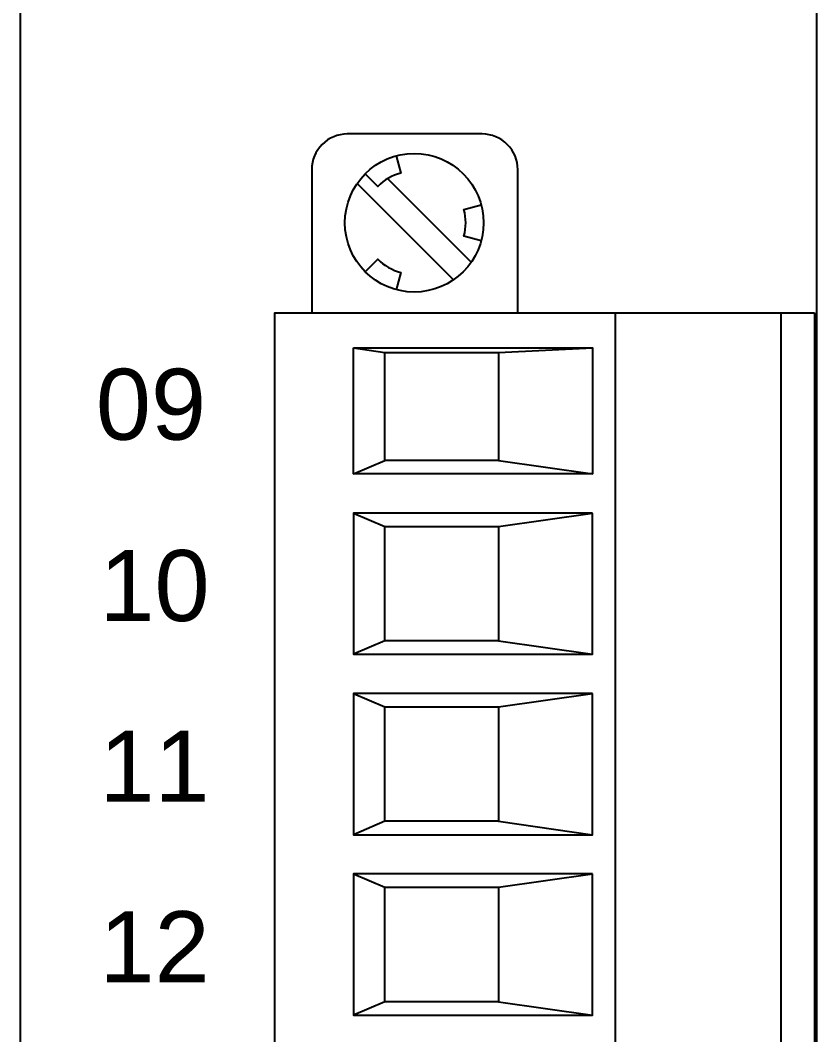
# Model space of a CAD drawing. Extents: x 1 to 47, y 1 to 35.
# Drawn here: x 38.497 to 39.383, y 13.424 to 14.548 of the extents above; entities that cross this region are included whole.
import ezdxf

# ---------------------------------------------------------------- set-up
doc = ezdxf.new("R2010")
doc.units = 0
doc.header["$MEASUREMENT"] = 0
for name, color, linetype in [('9_02__1__21_UNIVERSAL_BINA', 7, 'CONTINUOUS'), ('9_03__2__42_UNIVERSAL_BINA', 7, 'CONTINUOUS'), ('9_04__3__63_UNIVERSAL_BINA', 7, 'CONTINUOUS'), ('9_05__4__84_UNIVERSAL_BINA', 7, 'CONTINUOUS'), ('9_06__5__21_UNIVERSAL_BINA', 7, 'CONTINUOUS'), ('9_07__6__21_UNIVERSAL_BINA', 7, 'CONTINUOUS'), ('9_08__7__21_UNIVERSAL_BINA', 7, 'CONTINUOUS'), ('9_09__8__42_UNIVERSAL_BINA', 7, 'CONTINUOUS'), ('9_10__9__42_UNIVERSAL_BINA', 7, 'CONTINUOUS'), ('9_11__A__63_UNIVERSAL_BINA', 7, 'CONTINUOUS'), ('9_12__B__12_ELECTROMECHANI', 7, 'CONTINUOUS'), ('9_13__C__24_ELECTROMECHANI', 7, 'CONTINUOUS'), ('9_14__D__36_ELECTROMECHANI', 7, 'CONTINUOUS'), ('9_15__E__48_ELECTROMECHANI', 7, 'CONTINUOUS')]:
    doc.layers.add(name, color=color, linetype=linetype)
doc.styles.add('ARIAL', font='arial.ttf')

msp = doc.modelspace()

# ---------------------------------------------------------------- linework, layer by layer
at = {"layer": '9_02__1__21_UNIVERSAL_BINA'}
for points in [[(39.627, 17.049), (39.222, 17.0632), (38.82, 17.0491, 0.404026), (38.782, 17.0098), (38.782, 16.8972, -0.409111), (38.6659, 16.7791), (38.5739, 16.7775, 0.409111), (38.4965, 16.6987), (38.4965, 10.1436, 0.409111), (38.5739, 10.0649), (38.6659, 10.0633, -0.409111), (38.782, 9.9452), (38.782, 9.8325, 0.404026), (38.82, 9.7932), (39.222, 9.7791), (39.627, 9.7933, 0.404026)], [(39.4569, 10.056, -0.409111), (39.3795, 10.1348), (39.3795, 16.7075, -0.409111), (39.4569, 16.7863)], [(39.0479, 14.2239), (39.0479, 14.3829, 0.414214), (39.0086, 14.4223), (38.859, 14.4223, 0.414214), (38.8196, 14.3829), (38.8196, 14.2239)], [(38.9133, 14.398), (38.9184, 14.379, 0.131652), (38.8928, 14.3642), (38.8789, 14.3782)], [(39.0073, 14.304), (38.9883, 14.3091, 0.131652), (38.9883, 14.3387), (39.0073, 14.3437)], [(38.8789, 14.2696), (38.8928, 14.2835, 0.131652), (38.9184, 14.2687), (38.9133, 14.2497)]]:
    msp.add_lwpolyline(points, format="xyb", dxfattribs=at)
for points in [[(38.9037, 14.3728), (38.9963, 14.2802)], [(38.9768, 14.2607), (38.87, 14.3675)], [(39.1564, 12.6239), (39.1564, 14.2239)], [(39.3396, 14.2239), (39.3396, 12.6239)], [(38.8657, 14.1852), (38.9005, 14.18)], [(39.0265, 14.18), (39.1308, 14.1852)], [(38.8657, 14.0456), (38.9005, 14.0605)], [(39.0265, 14.0605), (39.1308, 14.0456)], [(38.8657, 14.0021), (38.9005, 13.9873)], [(39.0265, 13.9873), (39.1308, 14.0021)], [(38.9005, 13.8605), (38.8657, 13.8456)], [(39.0265, 13.8605), (39.1308, 13.8456)], [(38.8657, 13.8021), (38.9005, 13.7873)], [(39.0265, 13.7873), (39.1308, 13.8021)], [(38.9005, 13.6605), (38.8657, 13.6456)], [(39.0265, 13.6605), (39.1308, 13.6456)], [(38.8657, 13.6021), (38.9005, 13.5873)], [(39.0265, 13.5873), (39.1308, 13.6021)], [(38.9005, 13.4605), (38.8657, 13.4456)], [(39.0265, 13.4605), (39.1308, 13.4456)]]:
    msp.add_lwpolyline(points, dxfattribs=at)
for points in [[(39.3769, 14.2239), (39.3769, 12.6239), (38.7785, 12.6239), (38.7785, 14.2239)], [(38.8657, 14.1852), (39.1308, 14.1852), (39.1308, 14.0456), (38.8657, 14.0456)], [(38.9005, 14.18), (39.0265, 14.18), (39.0265, 14.0605), (38.9005, 14.0605)], [(39.1308, 14.0021), (38.8657, 14.0021), (38.8657, 13.8456), (39.1308, 13.8456)], [(38.9005, 13.9873), (39.0265, 13.9873), (39.0265, 13.8605), (38.9005, 13.8605)], [(39.1308, 13.8021), (38.8657, 13.8021), (38.8657, 13.6456), (39.1308, 13.6456)], [(38.9005, 13.7873), (39.0265, 13.7873), (39.0265, 13.6605), (38.9005, 13.6605)], [(39.1308, 13.6021), (38.8657, 13.6021), (38.8657, 13.4456), (39.1308, 13.4456)], [(38.9005, 13.5873), (39.0265, 13.5873), (39.0265, 13.4605), (38.9005, 13.4605)]]:
    msp.add_lwpolyline(points, close=True, dxfattribs=at)
msp.add_circle((38.9332, 14.3239), 0.0768, dxfattribs=at)
at = {"layer": '9_03__2__42_UNIVERSAL_BINA'}
for points in [[(39.627, 17.049), (39.222, 17.0632), (38.82, 17.0491, 0.404026), (38.782, 17.0098), (38.782, 16.8972, -0.409111), (38.6659, 16.7791), (38.5739, 16.7775, 0.409111), (38.4965, 16.6987), (38.4965, 10.1436, 0.409111), (38.5739, 10.0649), (38.6659, 10.0633, -0.409111), (38.782, 9.9452), (38.782, 9.8325, 0.404026), (38.82, 9.7932), (39.222, 9.7791), (39.627, 9.7933, 0.404026)], [(39.4569, 10.056, -0.409111), (39.3795, 10.1348), (39.3795, 16.7075, -0.409111), (39.4569, 16.7863)], [(39.0479, 14.2239), (39.0479, 14.3829, 0.414214), (39.0086, 14.4223), (38.859, 14.4223, 0.414214), (38.8196, 14.3829), (38.8196, 14.2239)], [(38.9133, 14.398), (38.9184, 14.379, 0.131652), (38.8928, 14.3642), (38.8789, 14.3782)], [(39.0073, 14.304), (38.9883, 14.3091, 0.131652), (38.9883, 14.3387), (39.0073, 14.3437)], [(38.8789, 14.2696), (38.8928, 14.2835, 0.131652), (38.9184, 14.2687), (38.9133, 14.2497)]]:
    msp.add_lwpolyline(points, format="xyb", dxfattribs=at)
for points in [[(38.9037, 14.3728), (38.9963, 14.2802)], [(38.9768, 14.2607), (38.87, 14.3675)], [(39.1564, 12.6239), (39.1564, 14.2239)], [(39.3396, 14.2239), (39.3396, 12.6239)], [(38.8657, 14.1852), (38.9005, 14.18)], [(39.0265, 14.18), (39.1308, 14.1852)], [(38.8657, 14.0456), (38.9005, 14.0605)], [(39.0265, 14.0605), (39.1308, 14.0456)], [(38.8657, 14.0021), (38.9005, 13.9873)], [(39.0265, 13.9873), (39.1308, 14.0021)], [(38.9005, 13.8605), (38.8657, 13.8456)], [(39.0265, 13.8605), (39.1308, 13.8456)], [(38.8657, 13.8021), (38.9005, 13.7873)], [(39.0265, 13.7873), (39.1308, 13.8021)], [(38.9005, 13.6605), (38.8657, 13.6456)], [(39.0265, 13.6605), (39.1308, 13.6456)], [(38.8657, 13.6021), (38.9005, 13.5873)], [(39.0265, 13.5873), (39.1308, 13.6021)], [(38.9005, 13.4605), (38.8657, 13.4456)], [(39.0265, 13.4605), (39.1308, 13.4456)]]:
    msp.add_lwpolyline(points, dxfattribs=at)
for points in [[(39.3769, 14.2239), (39.3769, 12.6239), (38.7785, 12.6239), (38.7785, 14.2239)], [(38.8657, 14.1852), (39.1308, 14.1852), (39.1308, 14.0456), (38.8657, 14.0456)], [(38.9005, 14.18), (39.0265, 14.18), (39.0265, 14.0605), (38.9005, 14.0605)], [(39.1308, 14.0021), (38.8657, 14.0021), (38.8657, 13.8456), (39.1308, 13.8456)], [(38.9005, 13.9873), (39.0265, 13.9873), (39.0265, 13.8605), (38.9005, 13.8605)], [(39.1308, 13.8021), (38.8657, 13.8021), (38.8657, 13.6456), (39.1308, 13.6456)], [(38.9005, 13.7873), (39.0265, 13.7873), (39.0265, 13.6605), (38.9005, 13.6605)], [(39.1308, 13.6021), (38.8657, 13.6021), (38.8657, 13.4456), (39.1308, 13.4456)], [(38.9005, 13.5873), (39.0265, 13.5873), (39.0265, 13.4605), (38.9005, 13.4605)]]:
    msp.add_lwpolyline(points, close=True, dxfattribs=at)
msp.add_circle((38.9332, 14.3239), 0.0768, dxfattribs=at)
at = {"layer": '9_04__3__63_UNIVERSAL_BINA'}
for points in [[(39.627, 17.049), (39.222, 17.0632), (38.82, 17.0491, 0.404026), (38.782, 17.0098), (38.782, 16.8972, -0.409111), (38.6659, 16.7791), (38.5739, 16.7775, 0.409111), (38.4965, 16.6987), (38.4965, 10.1436, 0.409111), (38.5739, 10.0649), (38.6659, 10.0633, -0.409111), (38.782, 9.9452), (38.782, 9.8325, 0.404026), (38.82, 9.7932), (39.222, 9.7791), (39.627, 9.7933, 0.404026)], [(39.4569, 10.056, -0.409111), (39.3795, 10.1348), (39.3795, 16.7075, -0.409111), (39.4569, 16.7863)], [(39.0479, 14.2239), (39.0479, 14.3829, 0.414214), (39.0086, 14.4223), (38.859, 14.4223, 0.414214), (38.8196, 14.3829), (38.8196, 14.2239)], [(38.9133, 14.398), (38.9184, 14.379, 0.131652), (38.8928, 14.3642), (38.8789, 14.3782)], [(39.0073, 14.304), (38.9883, 14.3091, 0.131652), (38.9883, 14.3387), (39.0073, 14.3437)], [(38.8789, 14.2696), (38.8928, 14.2835, 0.131652), (38.9184, 14.2687), (38.9133, 14.2497)]]:
    msp.add_lwpolyline(points, format="xyb", dxfattribs=at)
for points in [[(38.9037, 14.3728), (38.9963, 14.2802)], [(38.9768, 14.2607), (38.87, 14.3675)], [(39.1564, 12.6239), (39.1564, 14.2239)], [(39.3396, 14.2239), (39.3396, 12.6239)], [(38.8657, 14.1852), (38.9005, 14.18)], [(39.0265, 14.18), (39.1308, 14.1852)], [(38.8657, 14.0456), (38.9005, 14.0605)], [(39.0265, 14.0605), (39.1308, 14.0456)], [(38.8657, 14.0021), (38.9005, 13.9873)], [(39.0265, 13.9873), (39.1308, 14.0021)], [(38.9005, 13.8605), (38.8657, 13.8456)], [(39.0265, 13.8605), (39.1308, 13.8456)], [(38.8657, 13.8021), (38.9005, 13.7873)], [(39.0265, 13.7873), (39.1308, 13.8021)], [(38.9005, 13.6605), (38.8657, 13.6456)], [(39.0265, 13.6605), (39.1308, 13.6456)], [(38.8657, 13.6021), (38.9005, 13.5873)], [(39.0265, 13.5873), (39.1308, 13.6021)], [(38.9005, 13.4605), (38.8657, 13.4456)], [(39.0265, 13.4605), (39.1308, 13.4456)]]:
    msp.add_lwpolyline(points, dxfattribs=at)
for points in [[(39.3769, 14.2239), (39.3769, 12.6239), (38.7785, 12.6239), (38.7785, 14.2239)], [(38.8657, 14.1852), (39.1308, 14.1852), (39.1308, 14.0456), (38.8657, 14.0456)], [(38.9005, 14.18), (39.0265, 14.18), (39.0265, 14.0605), (38.9005, 14.0605)], [(39.1308, 14.0021), (38.8657, 14.0021), (38.8657, 13.8456), (39.1308, 13.8456)], [(38.9005, 13.9873), (39.0265, 13.9873), (39.0265, 13.8605), (38.9005, 13.8605)], [(39.1308, 13.8021), (38.8657, 13.8021), (38.8657, 13.6456), (39.1308, 13.6456)], [(38.9005, 13.7873), (39.0265, 13.7873), (39.0265, 13.6605), (38.9005, 13.6605)], [(39.1308, 13.6021), (38.8657, 13.6021), (38.8657, 13.4456), (39.1308, 13.4456)], [(38.9005, 13.5873), (39.0265, 13.5873), (39.0265, 13.4605), (38.9005, 13.4605)]]:
    msp.add_lwpolyline(points, close=True, dxfattribs=at)
msp.add_circle((38.9332, 14.3239), 0.0768, dxfattribs=at)
at = {"layer": '9_05__4__84_UNIVERSAL_BINA'}
for points in [[(39.627, 17.049), (39.222, 17.0632), (38.82, 17.0491, 0.404026), (38.782, 17.0098), (38.782, 16.8972, -0.409111), (38.6659, 16.7791), (38.5739, 16.7775, 0.409111), (38.4965, 16.6987), (38.4965, 10.1436, 0.409111), (38.5739, 10.0649), (38.6659, 10.0633, -0.409111), (38.782, 9.9452), (38.782, 9.8325, 0.404026), (38.82, 9.7932), (39.222, 9.7791), (39.627, 9.7933, 0.404026)], [(39.4569, 10.056, -0.409111), (39.3795, 10.1348), (39.3795, 16.7075, -0.409111), (39.4569, 16.7863)], [(39.0479, 14.2239), (39.0479, 14.3829, 0.414214), (39.0086, 14.4223), (38.859, 14.4223, 0.414214), (38.8196, 14.3829), (38.8196, 14.2239)], [(38.9133, 14.398), (38.9184, 14.379, 0.131652), (38.8928, 14.3642), (38.8789, 14.3782)], [(39.0073, 14.304), (38.9883, 14.3091, 0.131652), (38.9883, 14.3387), (39.0073, 14.3437)], [(38.8789, 14.2696), (38.8928, 14.2835, 0.131652), (38.9184, 14.2687), (38.9133, 14.2497)]]:
    msp.add_lwpolyline(points, format="xyb", dxfattribs=at)
for points in [[(38.9037, 14.3728), (38.9963, 14.2802)], [(38.9768, 14.2607), (38.87, 14.3675)], [(39.1564, 12.6239), (39.1564, 14.2239)], [(39.3396, 14.2239), (39.3396, 12.6239)], [(38.8657, 14.1852), (38.9005, 14.18)], [(39.0265, 14.18), (39.1308, 14.1852)], [(38.8657, 14.0456), (38.9005, 14.0605)], [(39.0265, 14.0605), (39.1308, 14.0456)], [(38.8657, 14.0021), (38.9005, 13.9873)], [(39.0265, 13.9873), (39.1308, 14.0021)], [(38.9005, 13.8605), (38.8657, 13.8456)], [(39.0265, 13.8605), (39.1308, 13.8456)], [(38.8657, 13.8021), (38.9005, 13.7873)], [(39.0265, 13.7873), (39.1308, 13.8021)], [(38.9005, 13.6605), (38.8657, 13.6456)], [(39.0265, 13.6605), (39.1308, 13.6456)], [(38.8657, 13.6021), (38.9005, 13.5873)], [(39.0265, 13.5873), (39.1308, 13.6021)], [(38.9005, 13.4605), (38.8657, 13.4456)], [(39.0265, 13.4605), (39.1308, 13.4456)]]:
    msp.add_lwpolyline(points, dxfattribs=at)
for points in [[(39.3769, 14.2239), (39.3769, 12.6239), (38.7785, 12.6239), (38.7785, 14.2239)], [(38.8657, 14.1852), (39.1308, 14.1852), (39.1308, 14.0456), (38.8657, 14.0456)], [(38.9005, 14.18), (39.0265, 14.18), (39.0265, 14.0605), (38.9005, 14.0605)], [(39.1308, 14.0021), (38.8657, 14.0021), (38.8657, 13.8456), (39.1308, 13.8456)], [(38.9005, 13.9873), (39.0265, 13.9873), (39.0265, 13.8605), (38.9005, 13.8605)], [(39.1308, 13.8021), (38.8657, 13.8021), (38.8657, 13.6456), (39.1308, 13.6456)], [(38.9005, 13.7873), (39.0265, 13.7873), (39.0265, 13.6605), (38.9005, 13.6605)], [(39.1308, 13.6021), (38.8657, 13.6021), (38.8657, 13.4456), (39.1308, 13.4456)], [(38.9005, 13.5873), (39.0265, 13.5873), (39.0265, 13.4605), (38.9005, 13.4605)]]:
    msp.add_lwpolyline(points, close=True, dxfattribs=at)
msp.add_circle((38.9332, 14.3239), 0.0768, dxfattribs=at)
at = {"layer": '9_06__5__21_UNIVERSAL_BINA'}
for points in [[(39.627, 17.049), (39.222, 17.0632), (38.82, 17.0491, 0.404026), (38.782, 17.0098), (38.782, 16.8972, -0.409111), (38.6659, 16.7791), (38.5739, 16.7775, 0.409111), (38.4965, 16.6987), (38.4965, 10.1436, 0.409111), (38.5739, 10.0649), (38.6659, 10.0633, -0.409111), (38.782, 9.9452), (38.782, 9.8325, 0.404026), (38.82, 9.7932), (39.222, 9.7791), (39.627, 9.7933, 0.404026)], [(39.4569, 10.056, -0.409111), (39.3795, 10.1348), (39.3795, 16.7075, -0.409111), (39.4569, 16.7863)], [(39.0479, 14.2239), (39.0479, 14.3829, 0.414214), (39.0086, 14.4223), (38.859, 14.4223, 0.414214), (38.8196, 14.3829), (38.8196, 14.2239)], [(38.9133, 14.398), (38.9184, 14.379, 0.131652), (38.8928, 14.3642), (38.8789, 14.3782)], [(39.0073, 14.304), (38.9883, 14.3091, 0.131652), (38.9883, 14.3387), (39.0073, 14.3437)], [(38.8789, 14.2696), (38.8928, 14.2835, 0.131652), (38.9184, 14.2687), (38.9133, 14.2497)]]:
    msp.add_lwpolyline(points, format="xyb", dxfattribs=at)
for points in [[(38.9037, 14.3728), (38.9963, 14.2802)], [(38.9768, 14.2607), (38.87, 14.3675)], [(39.1564, 12.6239), (39.1564, 14.2239)], [(39.3396, 14.2239), (39.3396, 12.6239)], [(38.8657, 14.1852), (38.9005, 14.18)], [(39.0265, 14.18), (39.1308, 14.1852)], [(38.8657, 14.0456), (38.9005, 14.0605)], [(39.0265, 14.0605), (39.1308, 14.0456)], [(38.8657, 14.0021), (38.9005, 13.9873)], [(39.0265, 13.9873), (39.1308, 14.0021)], [(38.9005, 13.8605), (38.8657, 13.8456)], [(39.0265, 13.8605), (39.1308, 13.8456)], [(38.8657, 13.8021), (38.9005, 13.7873)], [(39.0265, 13.7873), (39.1308, 13.8021)], [(38.9005, 13.6605), (38.8657, 13.6456)], [(39.0265, 13.6605), (39.1308, 13.6456)], [(38.8657, 13.6021), (38.9005, 13.5873)], [(39.0265, 13.5873), (39.1308, 13.6021)], [(38.9005, 13.4605), (38.8657, 13.4456)], [(39.0265, 13.4605), (39.1308, 13.4456)]]:
    msp.add_lwpolyline(points, dxfattribs=at)
for points in [[(39.3769, 14.2239), (39.3769, 12.6239), (38.7785, 12.6239), (38.7785, 14.2239)], [(38.8657, 14.1852), (39.1308, 14.1852), (39.1308, 14.0456), (38.8657, 14.0456)], [(38.9005, 14.18), (39.0265, 14.18), (39.0265, 14.0605), (38.9005, 14.0605)], [(39.1308, 14.0021), (38.8657, 14.0021), (38.8657, 13.8456), (39.1308, 13.8456)], [(38.9005, 13.9873), (39.0265, 13.9873), (39.0265, 13.8605), (38.9005, 13.8605)], [(39.1308, 13.8021), (38.8657, 13.8021), (38.8657, 13.6456), (39.1308, 13.6456)], [(38.9005, 13.7873), (39.0265, 13.7873), (39.0265, 13.6605), (38.9005, 13.6605)], [(39.1308, 13.6021), (38.8657, 13.6021), (38.8657, 13.4456), (39.1308, 13.4456)], [(38.9005, 13.5873), (39.0265, 13.5873), (39.0265, 13.4605), (38.9005, 13.4605)]]:
    msp.add_lwpolyline(points, close=True, dxfattribs=at)
msp.add_circle((38.9332, 14.3239), 0.0768, dxfattribs=at)
at = {"layer": '9_07__6__21_UNIVERSAL_BINA'}
for points in [[(39.627, 17.049), (39.222, 17.0632), (38.82, 17.0491, 0.404026), (38.782, 17.0098), (38.782, 16.8972, -0.409111), (38.6659, 16.7791), (38.5739, 16.7775, 0.409111), (38.4965, 16.6987), (38.4965, 10.1436, 0.409111), (38.5739, 10.0649), (38.6659, 10.0633, -0.409111), (38.782, 9.9452), (38.782, 9.8325, 0.404026), (38.82, 9.7932), (39.222, 9.7791), (39.627, 9.7933, 0.404026)], [(39.4569, 10.056, -0.409111), (39.3795, 10.1348), (39.3795, 16.7075, -0.409111), (39.4569, 16.7863)], [(39.0479, 14.2239), (39.0479, 14.3829, 0.414214), (39.0086, 14.4223), (38.859, 14.4223, 0.414214), (38.8196, 14.3829), (38.8196, 14.2239)], [(38.9133, 14.398), (38.9184, 14.379, 0.131652), (38.8928, 14.3642), (38.8789, 14.3782)], [(39.0073, 14.304), (38.9883, 14.3091, 0.131652), (38.9883, 14.3387), (39.0073, 14.3437)], [(38.8789, 14.2696), (38.8928, 14.2835, 0.131652), (38.9184, 14.2687), (38.9133, 14.2497)]]:
    msp.add_lwpolyline(points, format="xyb", dxfattribs=at)
for points in [[(38.9037, 14.3728), (38.9963, 14.2802)], [(38.9768, 14.2607), (38.87, 14.3675)], [(39.1564, 12.6239), (39.1564, 14.2239)], [(39.3396, 14.2239), (39.3396, 12.6239)], [(38.8657, 14.1852), (38.9005, 14.18)], [(39.0265, 14.18), (39.1308, 14.1852)], [(38.8657, 14.0456), (38.9005, 14.0605)], [(39.0265, 14.0605), (39.1308, 14.0456)], [(38.8657, 14.0021), (38.9005, 13.9873)], [(39.0265, 13.9873), (39.1308, 14.0021)], [(38.9005, 13.8605), (38.8657, 13.8456)], [(39.0265, 13.8605), (39.1308, 13.8456)], [(38.8657, 13.8021), (38.9005, 13.7873)], [(39.0265, 13.7873), (39.1308, 13.8021)], [(38.9005, 13.6605), (38.8657, 13.6456)], [(39.0265, 13.6605), (39.1308, 13.6456)], [(38.8657, 13.6021), (38.9005, 13.5873)], [(39.0265, 13.5873), (39.1308, 13.6021)], [(38.9005, 13.4605), (38.8657, 13.4456)], [(39.0265, 13.4605), (39.1308, 13.4456)]]:
    msp.add_lwpolyline(points, dxfattribs=at)
for points in [[(39.3769, 14.2239), (39.3769, 12.6239), (38.7785, 12.6239), (38.7785, 14.2239)], [(38.8657, 14.1852), (39.1308, 14.1852), (39.1308, 14.0456), (38.8657, 14.0456)], [(38.9005, 14.18), (39.0265, 14.18), (39.0265, 14.0605), (38.9005, 14.0605)], [(39.1308, 14.0021), (38.8657, 14.0021), (38.8657, 13.8456), (39.1308, 13.8456)], [(38.9005, 13.9873), (39.0265, 13.9873), (39.0265, 13.8605), (38.9005, 13.8605)], [(39.1308, 13.8021), (38.8657, 13.8021), (38.8657, 13.6456), (39.1308, 13.6456)], [(38.9005, 13.7873), (39.0265, 13.7873), (39.0265, 13.6605), (38.9005, 13.6605)], [(39.1308, 13.6021), (38.8657, 13.6021), (38.8657, 13.4456), (39.1308, 13.4456)], [(38.9005, 13.5873), (39.0265, 13.5873), (39.0265, 13.4605), (38.9005, 13.4605)]]:
    msp.add_lwpolyline(points, close=True, dxfattribs=at)
msp.add_circle((38.9332, 14.3239), 0.0768, dxfattribs=at)
at = {"layer": '9_08__7__21_UNIVERSAL_BINA'}
for points in [[(39.627, 17.049), (39.222, 17.0632), (38.82, 17.0491, 0.404026), (38.782, 17.0098), (38.782, 16.8972, -0.409111), (38.6659, 16.7791), (38.5739, 16.7775, 0.409111), (38.4965, 16.6987), (38.4965, 10.1436, 0.409111), (38.5739, 10.0649), (38.6659, 10.0633, -0.409111), (38.782, 9.9452), (38.782, 9.8325, 0.404026), (38.82, 9.7932), (39.222, 9.7791), (39.627, 9.7933, 0.404026)], [(39.4569, 10.056, -0.409111), (39.3795, 10.1348), (39.3795, 16.7075, -0.409111), (39.4569, 16.7863)], [(39.0479, 14.2239), (39.0479, 14.3829, 0.414214), (39.0086, 14.4223), (38.859, 14.4223, 0.414214), (38.8196, 14.3829), (38.8196, 14.2239)], [(38.9133, 14.398), (38.9184, 14.379, 0.131652), (38.8928, 14.3642), (38.8789, 14.3782)], [(39.0073, 14.304), (38.9883, 14.3091, 0.131652), (38.9883, 14.3387), (39.0073, 14.3437)], [(38.8789, 14.2696), (38.8928, 14.2835, 0.131652), (38.9184, 14.2687), (38.9133, 14.2497)]]:
    msp.add_lwpolyline(points, format="xyb", dxfattribs=at)
for points in [[(38.9037, 14.3728), (38.9963, 14.2802)], [(38.9768, 14.2607), (38.87, 14.3675)], [(39.1564, 12.6239), (39.1564, 14.2239)], [(39.3396, 14.2239), (39.3396, 12.6239)], [(38.8657, 14.1852), (38.9005, 14.18)], [(39.0265, 14.18), (39.1308, 14.1852)], [(38.8657, 14.0456), (38.9005, 14.0605)], [(39.0265, 14.0605), (39.1308, 14.0456)], [(38.8657, 14.0021), (38.9005, 13.9873)], [(39.0265, 13.9873), (39.1308, 14.0021)], [(38.9005, 13.8605), (38.8657, 13.8456)], [(39.0265, 13.8605), (39.1308, 13.8456)], [(38.8657, 13.8021), (38.9005, 13.7873)], [(39.0265, 13.7873), (39.1308, 13.8021)], [(38.9005, 13.6605), (38.8657, 13.6456)], [(39.0265, 13.6605), (39.1308, 13.6456)], [(38.8657, 13.6021), (38.9005, 13.5873)], [(39.0265, 13.5873), (39.1308, 13.6021)], [(38.9005, 13.4605), (38.8657, 13.4456)], [(39.0265, 13.4605), (39.1308, 13.4456)]]:
    msp.add_lwpolyline(points, dxfattribs=at)
for points in [[(39.3769, 14.2239), (39.3769, 12.6239), (38.7785, 12.6239), (38.7785, 14.2239)], [(38.8657, 14.1852), (39.1308, 14.1852), (39.1308, 14.0456), (38.8657, 14.0456)], [(38.9005, 14.18), (39.0265, 14.18), (39.0265, 14.0605), (38.9005, 14.0605)], [(39.1308, 14.0021), (38.8657, 14.0021), (38.8657, 13.8456), (39.1308, 13.8456)], [(38.9005, 13.9873), (39.0265, 13.9873), (39.0265, 13.8605), (38.9005, 13.8605)], [(39.1308, 13.8021), (38.8657, 13.8021), (38.8657, 13.6456), (39.1308, 13.6456)], [(38.9005, 13.7873), (39.0265, 13.7873), (39.0265, 13.6605), (38.9005, 13.6605)], [(39.1308, 13.6021), (38.8657, 13.6021), (38.8657, 13.4456), (39.1308, 13.4456)], [(38.9005, 13.5873), (39.0265, 13.5873), (39.0265, 13.4605), (38.9005, 13.4605)]]:
    msp.add_lwpolyline(points, close=True, dxfattribs=at)
msp.add_circle((38.9332, 14.3239), 0.0768, dxfattribs=at)
at = {"layer": '9_09__8__42_UNIVERSAL_BINA'}
for points in [[(39.627, 17.049), (39.222, 17.0632), (38.82, 17.0491, 0.404026), (38.782, 17.0098), (38.782, 16.8972, -0.409111), (38.6659, 16.7791), (38.5739, 16.7775, 0.409111), (38.4965, 16.6987), (38.4965, 10.1436, 0.409111), (38.5739, 10.0649), (38.6659, 10.0633, -0.409111), (38.782, 9.9452), (38.782, 9.8325, 0.404026), (38.82, 9.7932), (39.222, 9.7791), (39.627, 9.7933, 0.404026)], [(39.4569, 10.056, -0.409111), (39.3795, 10.1348), (39.3795, 16.7075, -0.409111), (39.4569, 16.7863)], [(39.0479, 14.2239), (39.0479, 14.3829, 0.414214), (39.0086, 14.4223), (38.859, 14.4223, 0.414214), (38.8196, 14.3829), (38.8196, 14.2239)], [(38.9133, 14.398), (38.9184, 14.379, 0.131652), (38.8928, 14.3642), (38.8789, 14.3782)], [(39.0073, 14.304), (38.9883, 14.3091, 0.131652), (38.9883, 14.3387), (39.0073, 14.3437)], [(38.8789, 14.2696), (38.8928, 14.2835, 0.131652), (38.9184, 14.2687), (38.9133, 14.2497)]]:
    msp.add_lwpolyline(points, format="xyb", dxfattribs=at)
for points in [[(38.9037, 14.3728), (38.9963, 14.2802)], [(38.9768, 14.2607), (38.87, 14.3675)], [(39.1564, 12.6239), (39.1564, 14.2239)], [(39.3396, 14.2239), (39.3396, 12.6239)], [(38.8657, 14.1852), (38.9005, 14.18)], [(39.0265, 14.18), (39.1308, 14.1852)], [(38.8657, 14.0456), (38.9005, 14.0605)], [(39.0265, 14.0605), (39.1308, 14.0456)], [(38.8657, 14.0021), (38.9005, 13.9873)], [(39.0265, 13.9873), (39.1308, 14.0021)], [(38.9005, 13.8605), (38.8657, 13.8456)], [(39.0265, 13.8605), (39.1308, 13.8456)], [(38.8657, 13.8021), (38.9005, 13.7873)], [(39.0265, 13.7873), (39.1308, 13.8021)], [(38.9005, 13.6605), (38.8657, 13.6456)], [(39.0265, 13.6605), (39.1308, 13.6456)], [(38.8657, 13.6021), (38.9005, 13.5873)], [(39.0265, 13.5873), (39.1308, 13.6021)], [(38.9005, 13.4605), (38.8657, 13.4456)], [(39.0265, 13.4605), (39.1308, 13.4456)]]:
    msp.add_lwpolyline(points, dxfattribs=at)
for points in [[(39.3769, 14.2239), (39.3769, 12.6239), (38.7785, 12.6239), (38.7785, 14.2239)], [(38.8657, 14.1852), (39.1308, 14.1852), (39.1308, 14.0456), (38.8657, 14.0456)], [(38.9005, 14.18), (39.0265, 14.18), (39.0265, 14.0605), (38.9005, 14.0605)], [(39.1308, 14.0021), (38.8657, 14.0021), (38.8657, 13.8456), (39.1308, 13.8456)], [(38.9005, 13.9873), (39.0265, 13.9873), (39.0265, 13.8605), (38.9005, 13.8605)], [(39.1308, 13.8021), (38.8657, 13.8021), (38.8657, 13.6456), (39.1308, 13.6456)], [(38.9005, 13.7873), (39.0265, 13.7873), (39.0265, 13.6605), (38.9005, 13.6605)], [(39.1308, 13.6021), (38.8657, 13.6021), (38.8657, 13.4456), (39.1308, 13.4456)], [(38.9005, 13.5873), (39.0265, 13.5873), (39.0265, 13.4605), (38.9005, 13.4605)]]:
    msp.add_lwpolyline(points, close=True, dxfattribs=at)
msp.add_circle((38.9332, 14.3239), 0.0768, dxfattribs=at)
at = {"layer": '9_10__9__42_UNIVERSAL_BINA'}
for points in [[(39.627, 17.049), (39.222, 17.0632), (38.82, 17.0491, 0.404026), (38.782, 17.0098), (38.782, 16.8972, -0.409111), (38.6659, 16.7791), (38.5739, 16.7775, 0.409111), (38.4965, 16.6987), (38.4965, 10.1436, 0.409111), (38.5739, 10.0649), (38.6659, 10.0633, -0.409111), (38.782, 9.9452), (38.782, 9.8325, 0.404026), (38.82, 9.7932), (39.222, 9.7791), (39.627, 9.7933, 0.404026)], [(39.4569, 10.056, -0.409111), (39.3795, 10.1348), (39.3795, 16.7075, -0.409111), (39.4569, 16.7863)], [(39.0479, 14.2239), (39.0479, 14.3829, 0.414214), (39.0086, 14.4223), (38.859, 14.4223, 0.414214), (38.8196, 14.3829), (38.8196, 14.2239)], [(38.9133, 14.398), (38.9184, 14.379, 0.131652), (38.8928, 14.3642), (38.8789, 14.3782)], [(39.0073, 14.304), (38.9883, 14.3091, 0.131652), (38.9883, 14.3387), (39.0073, 14.3437)], [(38.8789, 14.2696), (38.8928, 14.2835, 0.131652), (38.9184, 14.2687), (38.9133, 14.2497)]]:
    msp.add_lwpolyline(points, format="xyb", dxfattribs=at)
for points in [[(38.9037, 14.3728), (38.9963, 14.2802)], [(38.9768, 14.2607), (38.87, 14.3675)], [(39.1564, 12.6239), (39.1564, 14.2239)], [(39.3396, 14.2239), (39.3396, 12.6239)], [(38.8657, 14.1852), (38.9005, 14.18)], [(39.0265, 14.18), (39.1308, 14.1852)], [(38.8657, 14.0456), (38.9005, 14.0605)], [(39.0265, 14.0605), (39.1308, 14.0456)], [(38.8657, 14.0021), (38.9005, 13.9873)], [(39.0265, 13.9873), (39.1308, 14.0021)], [(38.9005, 13.8605), (38.8657, 13.8456)], [(39.0265, 13.8605), (39.1308, 13.8456)], [(38.8657, 13.8021), (38.9005, 13.7873)], [(39.0265, 13.7873), (39.1308, 13.8021)], [(38.9005, 13.6605), (38.8657, 13.6456)], [(39.0265, 13.6605), (39.1308, 13.6456)], [(38.8657, 13.6021), (38.9005, 13.5873)], [(39.0265, 13.5873), (39.1308, 13.6021)], [(38.9005, 13.4605), (38.8657, 13.4456)], [(39.0265, 13.4605), (39.1308, 13.4456)]]:
    msp.add_lwpolyline(points, dxfattribs=at)
for points in [[(39.3769, 14.2239), (39.3769, 12.6239), (38.7785, 12.6239), (38.7785, 14.2239)], [(38.8657, 14.1852), (39.1308, 14.1852), (39.1308, 14.0456), (38.8657, 14.0456)], [(38.9005, 14.18), (39.0265, 14.18), (39.0265, 14.0605), (38.9005, 14.0605)], [(39.1308, 14.0021), (38.8657, 14.0021), (38.8657, 13.8456), (39.1308, 13.8456)], [(38.9005, 13.9873), (39.0265, 13.9873), (39.0265, 13.8605), (38.9005, 13.8605)], [(39.1308, 13.8021), (38.8657, 13.8021), (38.8657, 13.6456), (39.1308, 13.6456)], [(38.9005, 13.7873), (39.0265, 13.7873), (39.0265, 13.6605), (38.9005, 13.6605)], [(39.1308, 13.6021), (38.8657, 13.6021), (38.8657, 13.4456), (39.1308, 13.4456)], [(38.9005, 13.5873), (39.0265, 13.5873), (39.0265, 13.4605), (38.9005, 13.4605)]]:
    msp.add_lwpolyline(points, close=True, dxfattribs=at)
msp.add_circle((38.9332, 14.3239), 0.0768, dxfattribs=at)
at = {"layer": '9_11__A__63_UNIVERSAL_BINA'}
for points in [[(39.627, 17.049), (39.222, 17.0632), (38.82, 17.0491, 0.404026), (38.782, 17.0098), (38.782, 16.8972, -0.409111), (38.6659, 16.7791), (38.5739, 16.7775, 0.409111), (38.4965, 16.6987), (38.4965, 10.1436, 0.409111), (38.5739, 10.0649), (38.6659, 10.0633, -0.409111), (38.782, 9.9452), (38.782, 9.8325, 0.404026), (38.82, 9.7932), (39.222, 9.7791), (39.627, 9.7933, 0.404026)], [(39.4569, 10.056, -0.409111), (39.3795, 10.1348), (39.3795, 16.7075, -0.409111), (39.4569, 16.7863)], [(39.0479, 14.2239), (39.0479, 14.3829, 0.414214), (39.0086, 14.4223), (38.859, 14.4223, 0.414214), (38.8196, 14.3829), (38.8196, 14.2239)], [(38.9133, 14.398), (38.9184, 14.379, 0.131652), (38.8928, 14.3642), (38.8789, 14.3782)], [(39.0073, 14.304), (38.9883, 14.3091, 0.131652), (38.9883, 14.3387), (39.0073, 14.3437)], [(38.8789, 14.2696), (38.8928, 14.2835, 0.131652), (38.9184, 14.2687), (38.9133, 14.2497)]]:
    msp.add_lwpolyline(points, format="xyb", dxfattribs=at)
for points in [[(38.9037, 14.3728), (38.9963, 14.2802)], [(38.9768, 14.2607), (38.87, 14.3675)], [(39.1564, 12.6239), (39.1564, 14.2239)], [(39.3396, 14.2239), (39.3396, 12.6239)], [(38.8657, 14.1852), (38.9005, 14.18)], [(39.0265, 14.18), (39.1308, 14.1852)], [(38.8657, 14.0456), (38.9005, 14.0605)], [(39.0265, 14.0605), (39.1308, 14.0456)], [(38.8657, 14.0021), (38.9005, 13.9873)], [(39.0265, 13.9873), (39.1308, 14.0021)], [(38.9005, 13.8605), (38.8657, 13.8456)], [(39.0265, 13.8605), (39.1308, 13.8456)], [(38.8657, 13.8021), (38.9005, 13.7873)], [(39.0265, 13.7873), (39.1308, 13.8021)], [(38.9005, 13.6605), (38.8657, 13.6456)], [(39.0265, 13.6605), (39.1308, 13.6456)], [(38.8657, 13.6021), (38.9005, 13.5873)], [(39.0265, 13.5873), (39.1308, 13.6021)], [(38.9005, 13.4605), (38.8657, 13.4456)], [(39.0265, 13.4605), (39.1308, 13.4456)]]:
    msp.add_lwpolyline(points, dxfattribs=at)
for points in [[(39.3769, 14.2239), (39.3769, 12.6239), (38.7785, 12.6239), (38.7785, 14.2239)], [(38.8657, 14.1852), (39.1308, 14.1852), (39.1308, 14.0456), (38.8657, 14.0456)], [(38.9005, 14.18), (39.0265, 14.18), (39.0265, 14.0605), (38.9005, 14.0605)], [(39.1308, 14.0021), (38.8657, 14.0021), (38.8657, 13.8456), (39.1308, 13.8456)], [(38.9005, 13.9873), (39.0265, 13.9873), (39.0265, 13.8605), (38.9005, 13.8605)], [(39.1308, 13.8021), (38.8657, 13.8021), (38.8657, 13.6456), (39.1308, 13.6456)], [(38.9005, 13.7873), (39.0265, 13.7873), (39.0265, 13.6605), (38.9005, 13.6605)], [(39.1308, 13.6021), (38.8657, 13.6021), (38.8657, 13.4456), (39.1308, 13.4456)], [(38.9005, 13.5873), (39.0265, 13.5873), (39.0265, 13.4605), (38.9005, 13.4605)]]:
    msp.add_lwpolyline(points, close=True, dxfattribs=at)
msp.add_circle((38.9332, 14.3239), 0.0768, dxfattribs=at)
at = {"layer": '9_12__B__12_ELECTROMECHANI'}
for points in [[(39.627, 17.049), (39.222, 17.0632), (38.82, 17.0491, 0.404026), (38.782, 17.0098), (38.782, 16.8972, -0.409111), (38.6659, 16.7791), (38.5739, 16.7775, 0.409111), (38.4965, 16.6987), (38.4965, 10.1436, 0.409111), (38.5739, 10.0649), (38.6659, 10.0633, -0.409111), (38.782, 9.9452), (38.782, 9.8325, 0.404026), (38.82, 9.7932), (39.222, 9.7791), (39.627, 9.7933, 0.404026)], [(39.4569, 10.056, -0.409111), (39.3795, 10.1348), (39.3795, 16.7075, -0.409111), (39.4569, 16.7863)], [(39.0479, 14.2239), (39.0479, 14.3829, 0.414214), (39.0086, 14.4223), (38.859, 14.4223, 0.414214), (38.8196, 14.3829), (38.8196, 14.2239)], [(38.9133, 14.398), (38.9184, 14.379, 0.131652), (38.8928, 14.3642), (38.8789, 14.3782)], [(39.0073, 14.304), (38.9883, 14.3091, 0.131652), (38.9883, 14.3387), (39.0073, 14.3437)], [(38.8789, 14.2696), (38.8928, 14.2835, 0.131652), (38.9184, 14.2687), (38.9133, 14.2497)]]:
    msp.add_lwpolyline(points, format="xyb", dxfattribs=at)
for points in [[(38.9037, 14.3728), (38.9963, 14.2802)], [(38.9768, 14.2607), (38.87, 14.3675)], [(39.1564, 12.6239), (39.1564, 14.2239)], [(39.3396, 14.2239), (39.3396, 12.6239)], [(38.8657, 14.1852), (38.9005, 14.18)], [(39.0265, 14.18), (39.1308, 14.1852)], [(38.8657, 14.0456), (38.9005, 14.0605)], [(39.0265, 14.0605), (39.1308, 14.0456)], [(38.8657, 14.0021), (38.9005, 13.9873)], [(39.0265, 13.9873), (39.1308, 14.0021)], [(38.9005, 13.8605), (38.8657, 13.8456)], [(39.0265, 13.8605), (39.1308, 13.8456)], [(38.8657, 13.8021), (38.9005, 13.7873)], [(39.0265, 13.7873), (39.1308, 13.8021)], [(38.9005, 13.6605), (38.8657, 13.6456)], [(39.0265, 13.6605), (39.1308, 13.6456)], [(38.8657, 13.6021), (38.9005, 13.5873)], [(39.0265, 13.5873), (39.1308, 13.6021)], [(38.9005, 13.4605), (38.8657, 13.4456)], [(39.0265, 13.4605), (39.1308, 13.4456)]]:
    msp.add_lwpolyline(points, dxfattribs=at)
for points in [[(39.3769, 14.2239), (39.3769, 12.6239), (38.7785, 12.6239), (38.7785, 14.2239)], [(38.8657, 14.1852), (39.1308, 14.1852), (39.1308, 14.0456), (38.8657, 14.0456)], [(38.9005, 14.18), (39.0265, 14.18), (39.0265, 14.0605), (38.9005, 14.0605)], [(39.1308, 14.0021), (38.8657, 14.0021), (38.8657, 13.8456), (39.1308, 13.8456)], [(38.9005, 13.9873), (39.0265, 13.9873), (39.0265, 13.8605), (38.9005, 13.8605)], [(39.1308, 13.8021), (38.8657, 13.8021), (38.8657, 13.6456), (39.1308, 13.6456)], [(38.9005, 13.7873), (39.0265, 13.7873), (39.0265, 13.6605), (38.9005, 13.6605)], [(39.1308, 13.6021), (38.8657, 13.6021), (38.8657, 13.4456), (39.1308, 13.4456)], [(38.9005, 13.5873), (39.0265, 13.5873), (39.0265, 13.4605), (38.9005, 13.4605)]]:
    msp.add_lwpolyline(points, close=True, dxfattribs=at)
msp.add_circle((38.9332, 14.3239), 0.0768, dxfattribs=at)
at = {"layer": '9_13__C__24_ELECTROMECHANI'}
for points in [[(39.627, 17.049), (39.222, 17.0632), (38.82, 17.0491, 0.404026), (38.782, 17.0098), (38.782, 16.8972, -0.409111), (38.6659, 16.7791), (38.5739, 16.7775, 0.409111), (38.4965, 16.6987), (38.4965, 10.1436, 0.409111), (38.5739, 10.0649), (38.6659, 10.0633, -0.409111), (38.782, 9.9452), (38.782, 9.8325, 0.404026), (38.82, 9.7932), (39.222, 9.7791), (39.627, 9.7933, 0.404026)], [(39.4569, 10.056, -0.409111), (39.3795, 10.1348), (39.3795, 16.7075, -0.409111), (39.4569, 16.7863)], [(39.0479, 14.2239), (39.0479, 14.3829, 0.414214), (39.0086, 14.4223), (38.859, 14.4223, 0.414214), (38.8196, 14.3829), (38.8196, 14.2239)], [(38.9133, 14.398), (38.9184, 14.379, 0.131652), (38.8928, 14.3642), (38.8789, 14.3782)], [(39.0073, 14.304), (38.9883, 14.3091, 0.131652), (38.9883, 14.3387), (39.0073, 14.3437)], [(38.8789, 14.2696), (38.8928, 14.2835, 0.131652), (38.9184, 14.2687), (38.9133, 14.2497)]]:
    msp.add_lwpolyline(points, format="xyb", dxfattribs=at)
for points in [[(38.9037, 14.3728), (38.9963, 14.2802)], [(38.9768, 14.2607), (38.87, 14.3675)], [(39.1564, 12.6239), (39.1564, 14.2239)], [(39.3396, 14.2239), (39.3396, 12.6239)], [(38.8657, 14.1852), (38.9005, 14.18)], [(39.0265, 14.18), (39.1308, 14.1852)], [(38.8657, 14.0456), (38.9005, 14.0605)], [(39.0265, 14.0605), (39.1308, 14.0456)], [(38.8657, 14.0021), (38.9005, 13.9873)], [(39.0265, 13.9873), (39.1308, 14.0021)], [(38.9005, 13.8605), (38.8657, 13.8456)], [(39.0265, 13.8605), (39.1308, 13.8456)], [(38.8657, 13.8021), (38.9005, 13.7873)], [(39.0265, 13.7873), (39.1308, 13.8021)], [(38.9005, 13.6605), (38.8657, 13.6456)], [(39.0265, 13.6605), (39.1308, 13.6456)], [(38.8657, 13.6021), (38.9005, 13.5873)], [(39.0265, 13.5873), (39.1308, 13.6021)], [(38.9005, 13.4605), (38.8657, 13.4456)], [(39.0265, 13.4605), (39.1308, 13.4456)]]:
    msp.add_lwpolyline(points, dxfattribs=at)
for points in [[(39.3769, 14.2239), (39.3769, 12.6239), (38.7785, 12.6239), (38.7785, 14.2239)], [(38.8657, 14.1852), (39.1308, 14.1852), (39.1308, 14.0456), (38.8657, 14.0456)], [(38.9005, 14.18), (39.0265, 14.18), (39.0265, 14.0605), (38.9005, 14.0605)], [(39.1308, 14.0021), (38.8657, 14.0021), (38.8657, 13.8456), (39.1308, 13.8456)], [(38.9005, 13.9873), (39.0265, 13.9873), (39.0265, 13.8605), (38.9005, 13.8605)], [(39.1308, 13.8021), (38.8657, 13.8021), (38.8657, 13.6456), (39.1308, 13.6456)], [(38.9005, 13.7873), (39.0265, 13.7873), (39.0265, 13.6605), (38.9005, 13.6605)], [(39.1308, 13.6021), (38.8657, 13.6021), (38.8657, 13.4456), (39.1308, 13.4456)], [(38.9005, 13.5873), (39.0265, 13.5873), (39.0265, 13.4605), (38.9005, 13.4605)]]:
    msp.add_lwpolyline(points, close=True, dxfattribs=at)
msp.add_circle((38.9332, 14.3239), 0.0768, dxfattribs=at)
at = {"layer": '9_14__D__36_ELECTROMECHANI'}
for points in [[(39.627, 17.049), (39.222, 17.0632), (38.82, 17.0491, 0.404026), (38.782, 17.0098), (38.782, 16.8972, -0.409111), (38.6659, 16.7791), (38.5739, 16.7775, 0.409111), (38.4965, 16.6987), (38.4965, 10.1436, 0.409111), (38.5739, 10.0649), (38.6659, 10.0633, -0.409111), (38.782, 9.9452), (38.782, 9.8325, 0.404026), (38.82, 9.7932), (39.222, 9.7791), (39.627, 9.7933, 0.404026)], [(39.4569, 10.056, -0.409111), (39.3795, 10.1348), (39.3795, 16.7075, -0.409111), (39.4569, 16.7863)], [(39.0479, 14.2239), (39.0479, 14.3829, 0.414214), (39.0086, 14.4223), (38.859, 14.4223, 0.414214), (38.8196, 14.3829), (38.8196, 14.2239)], [(38.9133, 14.398), (38.9184, 14.379, 0.131652), (38.8928, 14.3642), (38.8789, 14.3782)], [(39.0073, 14.304), (38.9883, 14.3091, 0.131652), (38.9883, 14.3387), (39.0073, 14.3437)], [(38.8789, 14.2696), (38.8928, 14.2835, 0.131652), (38.9184, 14.2687), (38.9133, 14.2497)]]:
    msp.add_lwpolyline(points, format="xyb", dxfattribs=at)
for points in [[(38.9037, 14.3728), (38.9963, 14.2802)], [(38.9768, 14.2607), (38.87, 14.3675)], [(39.1564, 12.6239), (39.1564, 14.2239)], [(39.3396, 14.2239), (39.3396, 12.6239)], [(38.8657, 14.1852), (38.9005, 14.18)], [(39.0265, 14.18), (39.1308, 14.1852)], [(38.8657, 14.0456), (38.9005, 14.0605)], [(39.0265, 14.0605), (39.1308, 14.0456)], [(38.8657, 14.0021), (38.9005, 13.9873)], [(39.0265, 13.9873), (39.1308, 14.0021)], [(38.9005, 13.8605), (38.8657, 13.8456)], [(39.0265, 13.8605), (39.1308, 13.8456)], [(38.8657, 13.8021), (38.9005, 13.7873)], [(39.0265, 13.7873), (39.1308, 13.8021)], [(38.9005, 13.6605), (38.8657, 13.6456)], [(39.0265, 13.6605), (39.1308, 13.6456)], [(38.8657, 13.6021), (38.9005, 13.5873)], [(39.0265, 13.5873), (39.1308, 13.6021)], [(38.9005, 13.4605), (38.8657, 13.4456)], [(39.0265, 13.4605), (39.1308, 13.4456)]]:
    msp.add_lwpolyline(points, dxfattribs=at)
for points in [[(39.3769, 14.2239), (39.3769, 12.6239), (38.7785, 12.6239), (38.7785, 14.2239)], [(38.8657, 14.1852), (39.1308, 14.1852), (39.1308, 14.0456), (38.8657, 14.0456)], [(38.9005, 14.18), (39.0265, 14.18), (39.0265, 14.0605), (38.9005, 14.0605)], [(39.1308, 14.0021), (38.8657, 14.0021), (38.8657, 13.8456), (39.1308, 13.8456)], [(38.9005, 13.9873), (39.0265, 13.9873), (39.0265, 13.8605), (38.9005, 13.8605)], [(39.1308, 13.8021), (38.8657, 13.8021), (38.8657, 13.6456), (39.1308, 13.6456)], [(38.9005, 13.7873), (39.0265, 13.7873), (39.0265, 13.6605), (38.9005, 13.6605)], [(39.1308, 13.6021), (38.8657, 13.6021), (38.8657, 13.4456), (39.1308, 13.4456)], [(38.9005, 13.5873), (39.0265, 13.5873), (39.0265, 13.4605), (38.9005, 13.4605)]]:
    msp.add_lwpolyline(points, close=True, dxfattribs=at)
msp.add_circle((38.9332, 14.3239), 0.0768, dxfattribs=at)
at = {"layer": '9_15__E__48_ELECTROMECHANI'}
for points in [[(39.627, 17.049), (39.222, 17.0632), (38.82, 17.0491, 0.404026), (38.782, 17.0098), (38.782, 16.8972, -0.409111), (38.6659, 16.7791), (38.5739, 16.7775, 0.409111), (38.4965, 16.6987), (38.4965, 10.1436, 0.409111), (38.5739, 10.0649), (38.6659, 10.0633, -0.409111), (38.782, 9.9452), (38.782, 9.8325, 0.404026), (38.82, 9.7932), (39.222, 9.7791), (39.627, 9.7933, 0.404026)], [(39.4569, 10.056, -0.409111), (39.3795, 10.1348), (39.3795, 16.7075, -0.409111), (39.4569, 16.7863)], [(39.0479, 14.2239), (39.0479, 14.3829, 0.414214), (39.0086, 14.4223), (38.859, 14.4223, 0.414214), (38.8196, 14.3829), (38.8196, 14.2239)], [(38.9133, 14.398), (38.9184, 14.379, 0.131652), (38.8928, 14.3642), (38.8789, 14.3782)], [(39.0073, 14.304), (38.9883, 14.3091, 0.131652), (38.9883, 14.3387), (39.0073, 14.3437)], [(38.8789, 14.2696), (38.8928, 14.2835, 0.131652), (38.9184, 14.2687), (38.9133, 14.2497)]]:
    msp.add_lwpolyline(points, format="xyb", dxfattribs=at)
for points in [[(38.9037, 14.3728), (38.9963, 14.2802)], [(38.9768, 14.2607), (38.87, 14.3675)], [(39.1564, 12.6239), (39.1564, 14.2239)], [(39.3396, 14.2239), (39.3396, 12.6239)], [(38.8657, 14.1852), (38.9005, 14.18)], [(39.0265, 14.18), (39.1308, 14.1852)], [(38.8657, 14.0456), (38.9005, 14.0605)], [(39.0265, 14.0605), (39.1308, 14.0456)], [(38.8657, 14.0021), (38.9005, 13.9873)], [(39.0265, 13.9873), (39.1308, 14.0021)], [(38.9005, 13.8605), (38.8657, 13.8456)], [(39.0265, 13.8605), (39.1308, 13.8456)], [(38.8657, 13.8021), (38.9005, 13.7873)], [(39.0265, 13.7873), (39.1308, 13.8021)], [(38.9005, 13.6605), (38.8657, 13.6456)], [(39.0265, 13.6605), (39.1308, 13.6456)], [(38.8657, 13.6021), (38.9005, 13.5873)], [(39.0265, 13.5873), (39.1308, 13.6021)], [(38.9005, 13.4605), (38.8657, 13.4456)], [(39.0265, 13.4605), (39.1308, 13.4456)]]:
    msp.add_lwpolyline(points, dxfattribs=at)
for points in [[(39.3769, 14.2239), (39.3769, 12.6239), (38.7785, 12.6239), (38.7785, 14.2239)], [(38.8657, 14.1852), (39.1308, 14.1852), (39.1308, 14.0456), (38.8657, 14.0456)], [(38.9005, 14.18), (39.0265, 14.18), (39.0265, 14.0605), (38.9005, 14.0605)], [(39.1308, 14.0021), (38.8657, 14.0021), (38.8657, 13.8456), (39.1308, 13.8456)], [(38.9005, 13.9873), (39.0265, 13.9873), (39.0265, 13.8605), (38.9005, 13.8605)], [(39.1308, 13.8021), (38.8657, 13.8021), (38.8657, 13.6456), (39.1308, 13.6456)], [(38.9005, 13.7873), (39.0265, 13.7873), (39.0265, 13.6605), (38.9005, 13.6605)], [(39.1308, 13.6021), (38.8657, 13.6021), (38.8657, 13.4456), (39.1308, 13.4456)], [(38.9005, 13.5873), (39.0265, 13.5873), (39.0265, 13.4605), (38.9005, 13.4605)]]:
    msp.add_lwpolyline(points, close=True, dxfattribs=at)
msp.add_circle((38.9332, 14.3239), 0.0768, dxfattribs=at)

# ---------------------------------------------------------------- texts
at = {"layer": '9_02__1__21_UNIVERSAL_BINA', "style": 'ARIAL'}
for s, p in [('09', (38.5803, 14.0834)), ('10', (38.5842, 13.8824)), ('11', (38.5842, 13.6821)), ('12', (38.5842, 13.4821))]:
    msp.add_text(s, height=0.07867, dxfattribs=at).set_placement(p)
at = {"layer": '9_03__2__42_UNIVERSAL_BINA', "style": 'ARIAL'}
for s, p in [('09', (38.5803, 14.0834)), ('10', (38.5842, 13.8824)), ('11', (38.5842, 13.6821)), ('12', (38.5842, 13.4821))]:
    msp.add_text(s, height=0.07867, dxfattribs=at).set_placement(p)
at = {"layer": '9_04__3__63_UNIVERSAL_BINA', "style": 'ARIAL'}
for s, p in [('09', (38.5803, 14.0834)), ('10', (38.5842, 13.8824)), ('11', (38.5842, 13.6821)), ('12', (38.5842, 13.4821))]:
    msp.add_text(s, height=0.07867, dxfattribs=at).set_placement(p)
at = {"layer": '9_05__4__84_UNIVERSAL_BINA', "style": 'ARIAL'}
for s, p in [('09', (38.5803, 14.0834)), ('10', (38.5842, 13.8824)), ('11', (38.5842, 13.6821)), ('12', (38.5842, 13.4821))]:
    msp.add_text(s, height=0.07867, dxfattribs=at).set_placement(p)
at = {"layer": '9_06__5__21_UNIVERSAL_BINA', "style": 'ARIAL'}
for s, p in [('09', (38.5803, 14.0834)), ('10', (38.5842, 13.8824)), ('11', (38.5842, 13.6821)), ('12', (38.5842, 13.4821))]:
    msp.add_text(s, height=0.07867, dxfattribs=at).set_placement(p)
at = {"layer": '9_07__6__21_UNIVERSAL_BINA', "style": 'ARIAL'}
for s, p in [('09', (38.5803, 14.0834)), ('10', (38.5842, 13.8824)), ('11', (38.5842, 13.6821)), ('12', (38.5842, 13.4821))]:
    msp.add_text(s, height=0.07867, dxfattribs=at).set_placement(p)
at = {"layer": '9_08__7__21_UNIVERSAL_BINA', "style": 'ARIAL'}
for s, p in [('09', (38.5803, 14.0834)), ('10', (38.5842, 13.8824)), ('11', (38.5842, 13.6821)), ('12', (38.5842, 13.4821))]:
    msp.add_text(s, height=0.07867, dxfattribs=at).set_placement(p)
at = {"layer": '9_09__8__42_UNIVERSAL_BINA', "style": 'ARIAL'}
for s, p in [('09', (38.5803, 14.0834)), ('10', (38.5842, 13.8824)), ('11', (38.5842, 13.6821)), ('12', (38.5842, 13.4821))]:
    msp.add_text(s, height=0.07867, dxfattribs=at).set_placement(p)
at = {"layer": '9_10__9__42_UNIVERSAL_BINA', "style": 'ARIAL'}
for s, p in [('09', (38.5803, 14.0834)), ('10', (38.5842, 13.8824)), ('11', (38.5842, 13.6821)), ('12', (38.5842, 13.4821))]:
    msp.add_text(s, height=0.07867, dxfattribs=at).set_placement(p)
at = {"layer": '9_11__A__63_UNIVERSAL_BINA', "style": 'ARIAL'}
for s, p in [('09', (38.5803, 14.0834)), ('10', (38.5842, 13.8824)), ('11', (38.5842, 13.6821)), ('12', (38.5842, 13.4821))]:
    msp.add_text(s, height=0.07867, dxfattribs=at).set_placement(p)
at = {"layer": '9_12__B__12_ELECTROMECHANI', "style": 'ARIAL'}
for s, p in [('09', (38.5803, 14.0834)), ('10', (38.5842, 13.8824)), ('11', (38.5842, 13.6821)), ('12', (38.5842, 13.4821))]:
    msp.add_text(s, height=0.07867, dxfattribs=at).set_placement(p)
at = {"layer": '9_13__C__24_ELECTROMECHANI', "style": 'ARIAL'}
for s, p in [('09', (38.5803, 14.0834)), ('10', (38.5842, 13.8824)), ('11', (38.5842, 13.6821)), ('12', (38.5842, 13.4821))]:
    msp.add_text(s, height=0.07867, dxfattribs=at).set_placement(p)
at = {"layer": '9_14__D__36_ELECTROMECHANI', "style": 'ARIAL'}
for s, p in [('09', (38.5803, 14.0834)), ('10', (38.5842, 13.8824)), ('11', (38.5842, 13.6821)), ('12', (38.5842, 13.4821))]:
    msp.add_text(s, height=0.07867, dxfattribs=at).set_placement(p)
at = {"layer": '9_15__E__48_ELECTROMECHANI', "style": 'ARIAL'}
for s, p in [('09', (38.5803, 14.0834)), ('10', (38.5842, 13.8824)), ('11', (38.5842, 13.6821)), ('12', (38.5842, 13.4821))]:
    msp.add_text(s, height=0.07867, dxfattribs=at).set_placement(p)

doc.saveas('drawing.dxf')
